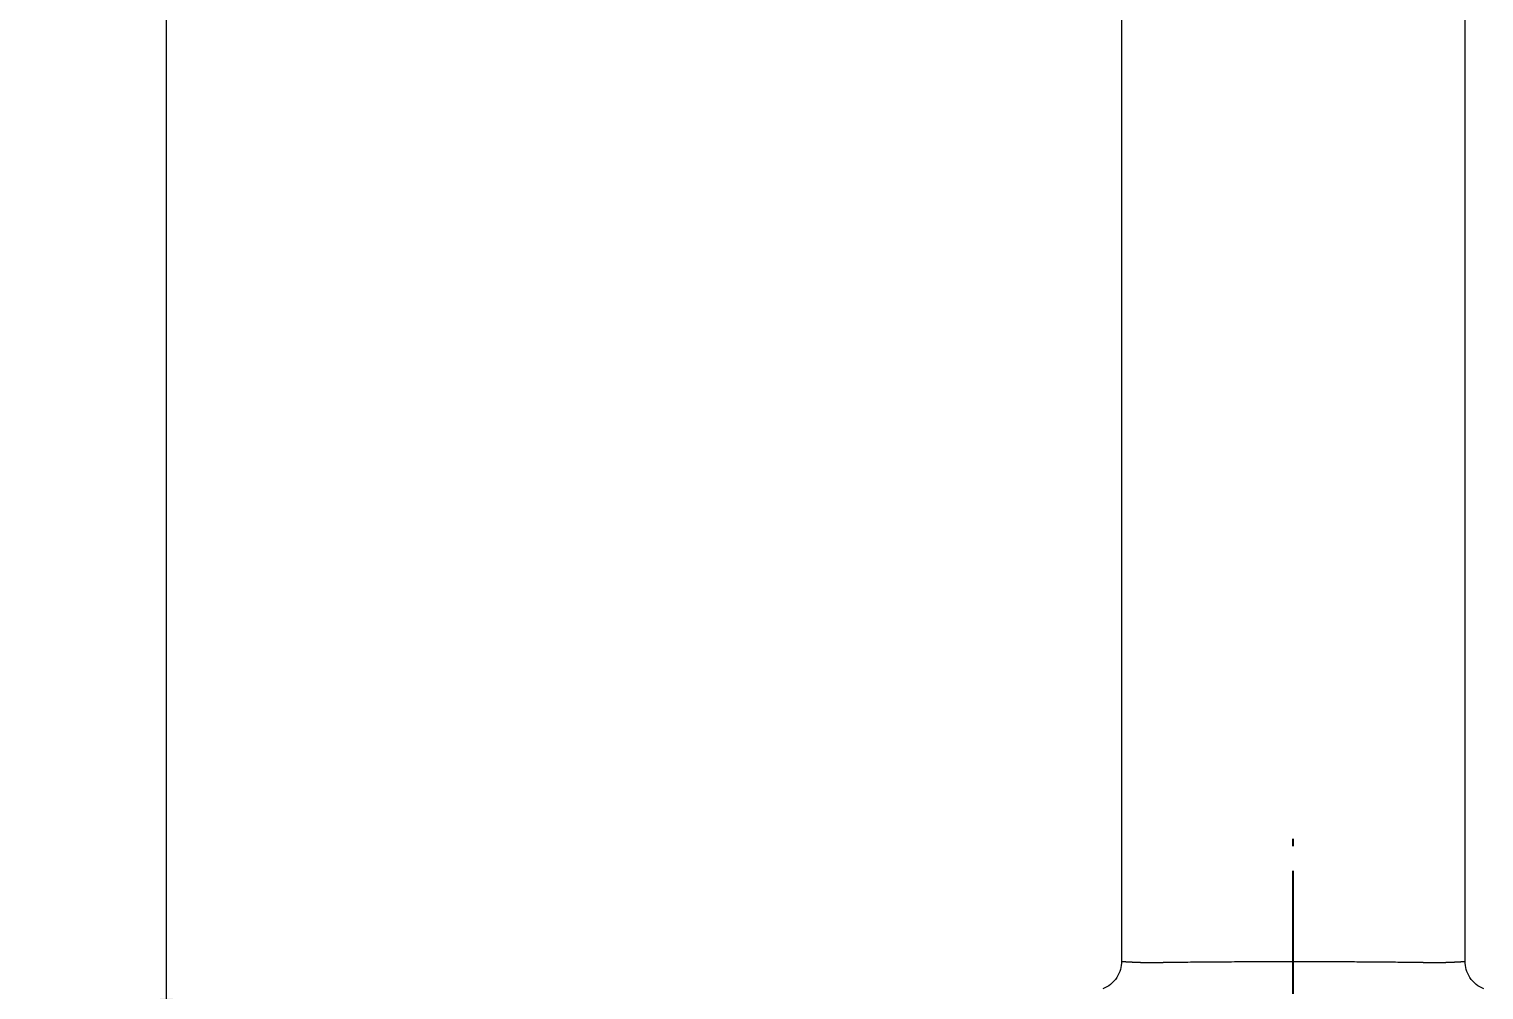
# Model space of a CAD drawing. Extents: x 2752 to 4118, y -1 to 999.
# Drawn here: x 2967.2 to 3115.4, y 404.9 to 502.7 of the extents above; entities that cross this region are included whole.
import ezdxf

# ---------------------------------------------------------------- set-up
doc = ezdxf.new("R2010")
doc.units = 0
doc.header["$LTSCALE"] = 10
doc.header["$MEASUREMENT"] = 0
doc.header["$PDMODE"] = 3
doc.header["$PDSIZE"] = -10
doc.linetypes.add('CENTER', pattern=[2, 1.25, -0.25, 0.25, -0.25])
doc.layers.get('0').update_dxf_attribs({"linetype": 'CONTINUOUS'})
doc.layers.get('DEFPOINTS').update_dxf_attribs({"linetype": 'CONTINUOUS'})
doc.layers.add('1', color=7, linetype='CONTINUOUS')
doc.styles.add('Daelim Dimension', font='NanumGothic.ttf')
doc.dimstyles.new('DEFAULT', dxfattribs={"dimscale": 2, "dimtxt": 2, "dimasz": 2, "dimexe": 0, "dimexo": 2, "dimgap": 1, "dimtad": 1, "dimdec": 0, "dimzin": 9, "dimdsep": 46, "dimtxsty": 'Daelim Dimension', "dimcen": 0.5, "dimclrd": 5, "dimclre": 5, "dimclrt": 256, "dimadec": 1, "dimazin": 0, "dimtfac": 1, "dimtdec": 0, "dimtix": 1, "dimtmove": 0, "dimatfit": 3, "dimfxl": 1, "dimtolj": 1, "dimtzin": 1, "dimlwd": 9, "dimlwe": 9, "dimarcsym": 0})

# ---------------------------------------------------------------- blocks, each defined once
blk = doc.blocks.new('*D11')
at = {"color": 5, "lineweight": 9, "ltscale": 0.5, "transparency": 16777216}
for p, q in [((3092.69, 897.6), (2981.25, 897.6)), ((2981.25, 404.01), (2981.25, 893.6)), ((3069.49, 400.01), (2981.25, 400.01))]:
    blk.add_line(p, q, dxfattribs=at)
at = {"color": 5, "ltscale": 0.5, "transparency": 16777216}
for points in [[(2980.58, 893.6), (2981.91, 893.6), (2981.25, 897.6)], [(2980.58, 404.01), (2981.91, 404.01), (2981.25, 400.01)]]:
    blk.add_solid(points, dxfattribs=at)
at = {"layer": 'DEFPOINTS', "color": 0, "ltscale": 0.5, "transparency": 16777216}
for p in [(2981.25, 897.6), (3096.69, 897.6), (3073.49, 400.01)]:
    blk.add_point(p, dxfattribs=at)
at = {"color": 7, "ltscale": 0.5, "transparency": 16777216, "insert": (2973.8, 648.8), "char_height": 10, "attachment_point": 5, "rotation": 90, "style": 'Daelim Dimension'}
blk.add_mtext('\\A1;497', dxfattribs=at)

msp = doc.modelspace()

# ---------------------------------------------------------------- linework, layer by layer
at = {"color": 1, "linetype": 'CENTER', "lineweight": -3}
msp.add_line((3095.99, 324.53), (3095.99, 420.28), dxfattribs=at)
at = {"layer": '1', "color": 7, "linetype": 'Continuous', "lineweight": 18}
for points, degree in [([(3078.49, 602.31), (3078.49, 407.81)], 1), ([(3113.49, 407.81), (3113.49, 504.81)], 1), ([(3084.45, 407.75), (3085.16, 407.75), (3086.6, 407.77), (3088.84, 407.78), (3091.14, 407.8), (3093.52, 407.81), (3095.16, 407.81), (3095.99, 407.81)], 3), ([(3095.99, 407.81), (3096.68, 407.81), (3098.05, 407.81), (3100.05, 407.8), (3101.99, 407.79), (3103.89, 407.78), (3105.74, 407.76), (3106.94, 407.75), (3107.53, 407.75)], 3)]:
    msp.add_open_spline(points, degree=degree, dxfattribs=at)
for points, knots in [([(3078.49, 407.84), (3078.49, 407.55), (3078.42, 406.97), (3078.04, 406.14), (3077.41, 405.44), (3076.88, 405.14), (3076.58, 405.02)], [0, 0, 0, 0, 0.233251, 0.484789, 0.74446, 1, 1, 1, 1]), ([(3115.4, 405.02), (3115.1, 405.14), (3114.57, 405.44), (3113.94, 406.14), (3113.57, 406.97), (3113.49, 407.55), (3113.49, 407.84)], [0, 0, 0, 0, 0.25554, 0.515211, 0.766749, 1, 1, 1, 1])]:
    msp.add_open_spline(points, degree=3, knots=knots, dxfattribs=at)
at = {"layer": '1', "color": 7, "linetype": 'Continuous', "lineweight": 13}
for points, knots in [([(3078.49, 407.81), (3078.49, 407.81), (3078.49, 407.81), (3078.49, 407.81), (3078.49, 407.81), (3078.49, 407.81), (3078.49, 407.81), (3078.5, 407.81), (3078.5, 407.81), (3078.5, 407.81), (3078.5, 407.81), (3078.51, 407.81), (3078.51, 407.81), (3078.51, 407.81), (3078.52, 407.81), (3078.52, 407.81), (3078.53, 407.81), (3078.53, 407.81), (3078.54, 407.81), (3078.55, 407.81), (3078.55, 407.81), (3078.56, 407.81), (3078.57, 407.81), (3078.58, 407.81), (3078.59, 407.8), (3078.6, 407.8), (3078.61, 407.8), (3078.62, 407.8), (3078.63, 407.8), (3078.65, 407.8), (3078.66, 407.8), (3078.67, 407.8), (3078.69, 407.8), (3078.7, 407.8), (3078.72, 407.8), (3078.74, 407.8), (3078.75, 407.79), (3078.77, 407.79), (3078.79, 407.79), (3078.81, 407.79), (3078.83, 407.79), (3078.85, 407.79), (3078.87, 407.79), (3078.9, 407.79), (3078.92, 407.79), (3078.94, 407.78), (3078.97, 407.78), (3079, 407.78), (3079.02, 407.78), (3079.05, 407.78), (3079.08, 407.78), (3079.11, 407.78), (3079.14, 407.77), (3079.17, 407.77), (3079.21, 407.77), (3079.24, 407.77), (3079.27, 407.77), (3079.31, 407.77), (3079.35, 407.76), (3079.38, 407.76), (3079.42, 407.76), (3079.46, 407.76), (3079.5, 407.76), (3079.55, 407.76), (3079.59, 407.75), (3079.63, 407.75), (3079.68, 407.75), (3079.72, 407.75), (3079.76, 407.75), (3079.77, 407.75)], [0, 0, 0, 0, 0.001892, 0.012869, 0.023974, 0.035205, 0.046564, 0.058049, 0.06966, 0.081399, 0.093265, 0.105257, 0.117377, 0.129623, 0.141997, 0.154497, 0.167125, 0.17988, 0.192762, 0.205771, 0.218907, 0.232171, 0.245562, 0.25908, 0.272726, 0.286499, 0.3004, 0.314428, 0.328584, 0.342868, 0.357279, 0.371818, 0.386484, 0.401279, 0.416201, 0.431251, 0.44643, 0.461736, 0.47717, 0.492733, 0.508423, 0.524242, 0.540189, 0.556265, 0.572468, 0.588801, 0.605261, 0.62185, 0.638568, 0.655415, 0.67239, 0.689494, 0.706726, 0.724088, 0.741578, 0.759198, 0.776946, 0.794823, 0.812829, 0.830965, 0.849229, 0.867623, 0.886146, 0.904799, 0.92358, 0.942491, 0.961531, 0.980701, 1, 1, 1, 1]), ([(3079.77, 407.75), (3079.78, 407.75), (3079.78, 407.75), (3079.79, 407.75), (3079.8, 407.74), (3079.81, 407.74), (3079.82, 407.74), (3079.83, 407.74), (3079.84, 407.74), (3079.85, 407.74), (3079.86, 407.74), (3079.87, 407.74), (3079.88, 407.74), (3079.89, 407.74), (3079.9, 407.74), (3079.91, 407.74), (3079.92, 407.74), (3079.93, 407.74), (3079.95, 407.74), (3079.96, 407.74), (3079.97, 407.74), (3079.98, 407.74), (3080, 407.74), (3080.01, 407.73), (3080.02, 407.73), (3080.04, 407.73), (3080.05, 407.73), (3080.06, 407.73), (3080.08, 407.73), (3080.09, 407.73), (3080.1, 407.73), (3080.12, 407.73), (3080.13, 407.73), (3080.15, 407.73), (3080.16, 407.73), (3080.18, 407.73), (3080.19, 407.73), (3080.21, 407.73), (3080.23, 407.73), (3080.24, 407.73), (3080.26, 407.73), (3080.27, 407.73), (3080.29, 407.73), (3080.31, 407.73), (3080.32, 407.73), (3080.34, 407.73), (3080.36, 407.73), (3080.38, 407.73), (3080.39, 407.73), (3080.41, 407.72), (3080.43, 407.72), (3080.45, 407.72), (3080.47, 407.72), (3080.48, 407.72), (3080.5, 407.72), (3080.52, 407.72), (3080.54, 407.72), (3080.56, 407.72), (3080.58, 407.72), (3080.6, 407.72), (3080.62, 407.72), (3080.64, 407.72), (3080.66, 407.72), (3080.68, 407.72), (3080.7, 407.72), (3080.72, 407.72), (3080.74, 407.72), (3080.76, 407.72), (3080.78, 407.72), (3080.8, 407.72), (3080.82, 407.72), (3080.84, 407.72), (3080.86, 407.72), (3080.88, 407.72), (3080.9, 407.72), (3080.92, 407.72), (3080.95, 407.72), (3080.97, 407.72), (3080.99, 407.72), (3081.01, 407.72), (3081.03, 407.72), (3081.06, 407.72), (3081.08, 407.72), (3081.1, 407.72), (3081.12, 407.72), (3081.15, 407.72), (3081.17, 407.72), (3081.19, 407.72), (3081.22, 407.72), (3081.24, 407.72), (3081.26, 407.72), (3081.29, 407.72), (3081.31, 407.72), (3081.33, 407.72), (3081.36, 407.72), (3081.38, 407.72), (3081.4, 407.72), (3081.44, 407.72), (3081.47, 407.72), (3081.52, 407.72), (3081.56, 407.72), (3081.61, 407.72), (3081.65, 407.72), (3081.7, 407.72), (3081.75, 407.72), (3081.8, 407.72), (3081.84, 407.72), (3081.89, 407.72), (3081.94, 407.72), (3081.99, 407.72), (3082.04, 407.72), (3082.1, 407.72), (3082.15, 407.72), (3082.2, 407.72), (3082.25, 407.72), (3082.3, 407.72), (3082.36, 407.72), (3082.41, 407.72), (3082.47, 407.72), (3082.52, 407.72), (3082.58, 407.72), (3082.63, 407.72), (3082.69, 407.72), (3082.75, 407.72), (3082.81, 407.73), (3082.86, 407.73), (3082.92, 407.73), (3082.98, 407.73), (3083.04, 407.73), (3083.1, 407.73), (3083.16, 407.73), (3083.22, 407.73), (3083.28, 407.73), (3083.34, 407.73), (3083.41, 407.73), (3083.47, 407.73), (3083.53, 407.73), (3083.59, 407.73), (3083.66, 407.73), (3083.72, 407.74), (3083.79, 407.74), (3083.85, 407.74), (3083.92, 407.74), (3083.98, 407.74), (3084.05, 407.74), (3084.11, 407.74), (3084.18, 407.74), (3084.25, 407.74), (3084.32, 407.74), (3084.38, 407.75), (3084.43, 407.75), (3084.45, 407.75)], [0, 0, 0, 0, 0.00551, 0.011013, 0.01651, 0.022001, 0.027486, 0.032965, 0.038437, 0.043903, 0.049363, 0.054817, 0.060264, 0.065705, 0.071141, 0.07657, 0.081992, 0.087409, 0.092819, 0.098223, 0.103621, 0.109013, 0.114399, 0.119778, 0.125151, 0.130518, 0.135879, 0.141233, 0.146581, 0.151923, 0.157259, 0.162588, 0.167911, 0.173228, 0.178538, 0.183842, 0.18914, 0.194432, 0.199717, 0.204995, 0.210268, 0.215534, 0.220793, 0.226046, 0.231293, 0.236533, 0.241767, 0.246994, 0.252215, 0.257429, 0.262637, 0.267838, 0.273033, 0.278221, 0.283402, 0.288577, 0.293746, 0.298908, 0.304063, 0.309211, 0.314353, 0.319489, 0.324618, 0.32974, 0.334855, 0.339964, 0.345066, 0.350161, 0.35525, 0.360332, 0.365407, 0.370475, 0.375537, 0.380592, 0.38564, 0.390682, 0.395716, 0.400744, 0.405766, 0.41078, 0.415788, 0.420789, 0.425783, 0.43077, 0.435751, 0.440725, 0.445692, 0.450652, 0.455606, 0.460553, 0.465493, 0.470426, 0.475353, 0.480273, 0.485186, 0.490092, 0.494992, 0.499884, 0.508756, 0.51765, 0.526565, 0.535503, 0.544463, 0.553446, 0.56245, 0.571477, 0.580526, 0.589597, 0.59869, 0.607806, 0.616943, 0.626103, 0.635285, 0.644489, 0.653715, 0.662963, 0.672233, 0.681525, 0.690839, 0.700174, 0.709531, 0.71891, 0.72831, 0.737732, 0.747175, 0.75664, 0.766126, 0.775632, 0.785161, 0.79471, 0.80428, 0.813871, 0.823483, 0.833115, 0.842768, 0.852442, 0.862137, 0.871851, 0.881587, 0.891343, 0.901119, 0.910915, 0.920732, 0.93057, 0.940427, 0.950305, 0.960203, 0.970122, 0.980061, 0.99002, 1, 1, 1, 1]), ([(3107.53, 407.75), (3107.54, 407.75), (3107.57, 407.75), (3107.61, 407.75), (3107.64, 407.74), (3107.68, 407.74), (3107.72, 407.74), (3107.76, 407.74), (3107.79, 407.74), (3107.83, 407.74), (3107.87, 407.74), (3107.9, 407.74), (3107.94, 407.74), (3107.98, 407.74), (3108.01, 407.74), (3108.05, 407.74), (3108.08, 407.74), (3108.12, 407.74), (3108.16, 407.74), (3108.19, 407.74), (3108.23, 407.74), (3108.26, 407.74), (3108.3, 407.74), (3108.33, 407.73), (3108.37, 407.73), (3108.4, 407.73), (3108.44, 407.73), (3108.47, 407.73), (3108.51, 407.73), (3108.54, 407.73), (3108.58, 407.73), (3108.61, 407.73), (3108.65, 407.73), (3108.68, 407.73), (3108.71, 407.73), (3108.75, 407.73), (3108.78, 407.73), (3108.81, 407.73), (3108.85, 407.73), (3108.88, 407.73), (3108.91, 407.73), (3108.95, 407.73), (3108.98, 407.73), (3109.01, 407.73), (3109.04, 407.73), (3109.08, 407.73), (3109.11, 407.73), (3109.14, 407.73), (3109.17, 407.73), (3109.21, 407.72), (3109.24, 407.72), (3109.27, 407.72), (3109.3, 407.72), (3109.33, 407.72), (3109.36, 407.72), (3109.39, 407.72), (3109.42, 407.72), (3109.45, 407.72), (3109.48, 407.72), (3109.52, 407.72), (3109.55, 407.72), (3109.58, 407.72), (3109.61, 407.72), (3109.64, 407.72), (3109.66, 407.72), (3109.69, 407.72), (3109.72, 407.72), (3109.75, 407.72), (3109.78, 407.72), (3109.81, 407.72), (3109.84, 407.72), (3109.87, 407.72), (3109.9, 407.72), (3109.92, 407.72), (3109.95, 407.72), (3109.98, 407.72), (3110.01, 407.72), (3110.04, 407.72), (3110.06, 407.72), (3110.09, 407.72), (3110.12, 407.72), (3110.14, 407.72), (3110.17, 407.72), (3110.2, 407.72), (3110.22, 407.72), (3110.25, 407.72), (3110.28, 407.72), (3110.3, 407.72), (3110.33, 407.72), (3110.35, 407.72), (3110.38, 407.72), (3110.4, 407.72), (3110.43, 407.72), (3110.45, 407.72), (3110.48, 407.72), (3110.5, 407.72), (3110.53, 407.72), (3110.56, 407.72), (3110.6, 407.72), (3110.64, 407.72), (3110.68, 407.72), (3110.72, 407.72), (3110.77, 407.72), (3110.81, 407.72), (3110.85, 407.72), (3110.89, 407.72), (3110.93, 407.72), (3110.97, 407.72), (3111.01, 407.72), (3111.05, 407.72), (3111.09, 407.72), (3111.13, 407.72), (3111.17, 407.72), (3111.2, 407.72), (3111.24, 407.72), (3111.28, 407.72), (3111.31, 407.72), (3111.35, 407.72), (3111.39, 407.72), (3111.42, 407.72), (3111.45, 407.72), (3111.49, 407.72), (3111.52, 407.72), (3111.55, 407.72), (3111.59, 407.73), (3111.62, 407.73), (3111.65, 407.73), (3111.68, 407.73), (3111.71, 407.73), (3111.74, 407.73), (3111.77, 407.73), (3111.8, 407.73), (3111.82, 407.73), (3111.85, 407.73), (3111.88, 407.73), (3111.9, 407.73), (3111.93, 407.73), (3111.95, 407.73), (3111.98, 407.73), (3112, 407.74), (3112.02, 407.74), (3112.04, 407.74), (3112.07, 407.74), (3112.09, 407.74), (3112.11, 407.74), (3112.13, 407.74), (3112.14, 407.74), (3112.16, 407.74), (3112.18, 407.74), (3112.19, 407.75), (3112.2, 407.75), (3112.21, 407.75)], [0, 0, 0, 0, 0.00551, 0.011013, 0.01651, 0.022001, 0.027486, 0.032965, 0.038437, 0.043903, 0.049363, 0.054817, 0.060264, 0.065705, 0.071141, 0.07657, 0.081992, 0.087409, 0.092819, 0.098223, 0.103621, 0.109013, 0.114399, 0.119778, 0.125151, 0.130518, 0.135879, 0.141233, 0.146581, 0.151923, 0.157259, 0.162588, 0.167911, 0.173228, 0.178538, 0.183842, 0.18914, 0.194432, 0.199717, 0.204995, 0.210268, 0.215534, 0.220793, 0.226046, 0.231293, 0.236533, 0.241767, 0.246994, 0.252215, 0.257429, 0.262637, 0.267838, 0.273033, 0.278221, 0.283402, 0.288577, 0.293746, 0.298908, 0.304063, 0.309211, 0.314353, 0.319489, 0.324618, 0.32974, 0.334855, 0.339964, 0.345066, 0.350161, 0.35525, 0.360332, 0.365407, 0.370475, 0.375537, 0.380592, 0.38564, 0.390682, 0.395716, 0.400744, 0.405766, 0.41078, 0.415788, 0.420789, 0.425783, 0.43077, 0.435751, 0.440725, 0.445692, 0.450652, 0.455606, 0.460553, 0.465493, 0.470426, 0.475353, 0.480273, 0.485186, 0.490092, 0.494992, 0.499884, 0.508756, 0.51765, 0.526565, 0.535503, 0.544463, 0.553446, 0.56245, 0.571477, 0.580526, 0.589597, 0.59869, 0.607806, 0.616943, 0.626103, 0.635285, 0.644489, 0.653715, 0.662963, 0.672233, 0.681525, 0.690839, 0.700174, 0.709531, 0.71891, 0.72831, 0.737732, 0.747175, 0.75664, 0.766125, 0.775632, 0.785161, 0.79471, 0.80428, 0.813871, 0.823483, 0.833115, 0.842768, 0.852442, 0.862137, 0.871851, 0.881587, 0.891343, 0.901119, 0.910915, 0.920732, 0.93057, 0.940427, 0.950305, 0.960203, 0.970122, 0.980061, 0.99002, 1, 1, 1, 1]), ([(3112.21, 407.75), (3112.22, 407.75), (3112.23, 407.75), (3112.26, 407.75), (3112.28, 407.75), (3112.31, 407.75), (3112.33, 407.75), (3112.35, 407.75), (3112.37, 407.75), (3112.4, 407.75), (3112.42, 407.76), (3112.44, 407.76), (3112.46, 407.76), (3112.48, 407.76), (3112.5, 407.76), (3112.52, 407.76), (3112.54, 407.76), (3112.56, 407.76), (3112.58, 407.76), (3112.6, 407.76), (3112.62, 407.76), (3112.64, 407.76), (3112.65, 407.77), (3112.67, 407.77), (3112.69, 407.77), (3112.71, 407.77), (3112.72, 407.77), (3112.74, 407.77), (3112.76, 407.77), (3112.77, 407.77), (3112.79, 407.77), (3112.81, 407.77), (3112.82, 407.77), (3112.84, 407.77), (3112.85, 407.78), (3112.87, 407.78), (3112.88, 407.78), (3112.9, 407.78), (3112.91, 407.78), (3112.92, 407.78), (3112.94, 407.78), (3112.95, 407.78), (3112.96, 407.78), (3112.98, 407.78), (3112.99, 407.78), (3113, 407.78), (3113.01, 407.78), (3113.02, 407.78), (3113.04, 407.78), (3113.05, 407.79), (3113.06, 407.79), (3113.07, 407.79), (3113.08, 407.79), (3113.09, 407.79), (3113.1, 407.79), (3113.11, 407.79), (3113.12, 407.79), (3113.13, 407.79), (3113.14, 407.79), (3113.15, 407.79), (3113.16, 407.79), (3113.17, 407.79), (3113.18, 407.79), (3113.19, 407.79), (3113.19, 407.79), (3113.2, 407.79), (3113.21, 407.79), (3113.22, 407.8), (3113.23, 407.8), (3113.24, 407.8), (3113.24, 407.8), (3113.25, 407.8), (3113.26, 407.8), (3113.26, 407.8), (3113.27, 407.8), (3113.28, 407.8), (3113.28, 407.8), (3113.29, 407.8), (3113.3, 407.8), (3113.3, 407.8), (3113.31, 407.8), (3113.31, 407.8), (3113.32, 407.8), (3113.33, 407.8), (3113.33, 407.8), (3113.34, 407.8), (3113.37, 407.8), (3113.41, 407.81), (3113.46, 407.81), (3113.49, 407.81), (3113.49, 407.81), (3113.49, 407.81)], [0, 0, 0, 0, 0.009822, 0.019596, 0.029322, 0.039, 0.04863, 0.058212, 0.067746, 0.077232, 0.08667, 0.09606, 0.105403, 0.114697, 0.123943, 0.133142, 0.142292, 0.151395, 0.160449, 0.169456, 0.178415, 0.187326, 0.196189, 0.205005, 0.213772, 0.222492, 0.231163, 0.239787, 0.248363, 0.256892, 0.265372, 0.273805, 0.28219, 0.290527, 0.298816, 0.307057, 0.315251, 0.323397, 0.331495, 0.339546, 0.347549, 0.355504, 0.363411, 0.371271, 0.379083, 0.386847, 0.394563, 0.402232, 0.409854, 0.417427, 0.424953, 0.432431, 0.439862, 0.447245, 0.45458, 0.461868, 0.469108, 0.476301, 0.483445, 0.490543, 0.497593, 0.504595, 0.511549, 0.518456, 0.525316, 0.532128, 0.538892, 0.545609, 0.552279, 0.5589, 0.565475, 0.572002, 0.578481, 0.584913, 0.591297, 0.597634, 0.603923, 0.610165, 0.61636, 0.622507, 0.628606, 0.634658, 0.640663, 0.64662, 0.65253, 0.658392, 0.664207, 0.752482, 0.838161, 0.921251, 1, 1, 1, 1])]:
    msp.add_open_spline(points, degree=3, knots=knots, dxfattribs=at)

# ---------------------------------------------------------------- dimensions: what is measured, and where the dimension line sits
at = {"color": 5, "ltscale": 0.5}
dim = msp.add_linear_dim(base=(2981.25, 897.6), p1=(3073.49, 400.01), p2=(3096.69, 897.6), angle=90, text='497', dimstyle='DEFAULT', override={"dimtxt": 5, "dimclrt": 7}, dxfattribs=at)
dim.commit()
dim.dimension.update_dxf_attribs({"geometry": '*D11', "text_midpoint": (2973.8, 648.8)})

doc.saveas('drawing.dxf')
